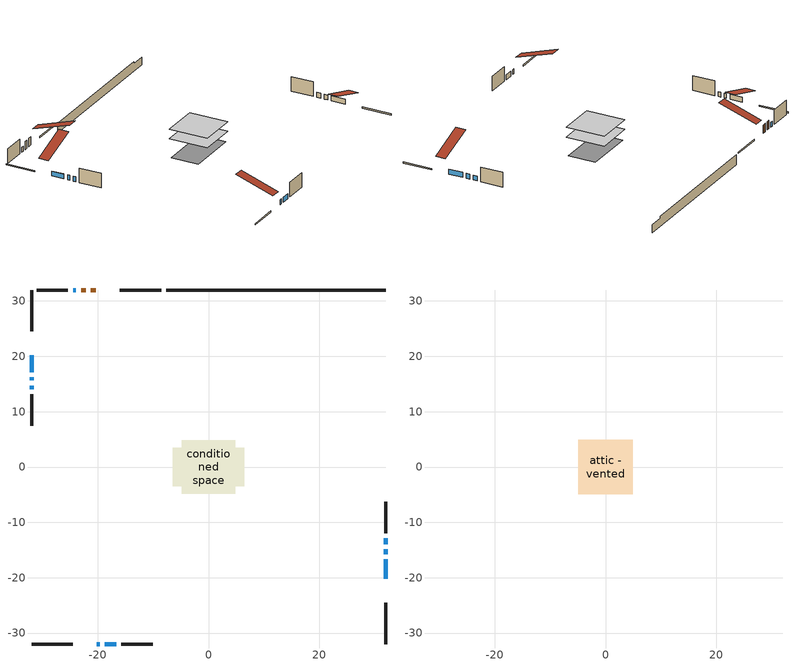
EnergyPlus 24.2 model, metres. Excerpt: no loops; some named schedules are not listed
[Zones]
conditioned space
 floor adiabatic (AdiabaticFloorConstruction): -4.84,-4.84 -4.84,4.84 4.84,4.84 4.84,-4.84 z1.83
 floor foundation (Slab1 construction): -6.45,-3.46 -6.45,3.46 6.45,3.46 6.45,-3.46 z-1.83
 wall outside (RimJoist1 construction): -8.57,31.98 -16,31.98 / -31.98,-31.98 -24.55,-31.98 / -31.98,31.98 -31.98,24.55 / 31.98,-31.98 31.98,-24.55 z0.61:0.91
 wall outside (AdiabaticWallConstruction 1): -20.37,31.98 -21.28,31.98 / -22.2,31.98 -23.02,31.98 z0.61:2.64
 wall outside (AdiabaticWallConstruction): -31.98,20.19 -31.98,17.11 / -31.98,16.18 -31.98,15.64 / -20.19,-31.98 -19.65,-31.98 / -23.94,31.98 -24.48,31.98 / -31.98,14.72 -31.98,14.06 / 31.98,-20.19 31.98,-16.69 / 31.98,-15.76 31.98,-14.85 / 31.98,-13.92 31.98,-12.89 / -18.72,-31.98 -16.67,-31.98 z0.61:1.83
 wall outside (Wall1 construction): -25.41,31.98 -31.05,31.98 / -15.74,-31.98 -10.1,-31.98 / -31.98,13.13 -31.98,7.49 / 31.98,-11.96 31.98,-6.32 z0.61:4.27
 wall foundation (FoundationWall1 construction): -7.65,31.98,-1.83 -7.65,31.98,0.61 28.02,31.98,0.61 28.02,31.98,0.12 31.98,31.98,0.12 31.98,31.98,-1.83
 window (WindowConstruction): -31.98,20.19 -31.98,17.11 z0.61:1.83
 window (WindowConstruction 6): -31.98,16.18 -31.98,15.64 z0.61:1.83
 window (WindowConstruction 7): -20.19,-31.98 -19.65,-31.98 z0.61:1.83
 window (WindowConstruction 8): -23.94,31.98 -24.48,31.98 z0.61:1.83
 window (WindowConstruction 1): -31.98,14.71 -31.98,14.06 z0.61:1.83
 window (WindowConstruction 2): 31.98,-20.19 31.98,-16.69 z0.61:1.83
 window (WindowConstruction 3): 31.98,-15.76 31.98,-14.85 z0.61:1.83
 window (WindowConstruction 4): 31.98,-13.92 31.98,-12.89 z0.61:1.83
 window (WindowConstruction 5): -18.72,-31.98 -16.67,-31.98 z0.61:1.83
 door (Door): -20.37,31.98 -21.28,31.98 z0.61:2.64
 door (Door 1): -22.21,31.98 -23.02,31.98 z0.61:2.64
 ceiling adiabatic (AdiabaticFloorConstruction): 4.84,-4.84 4.84,4.84 -4.84,4.84 -4.84,-4.84 z1.83
attic - vented
 floor to conditioned space (Floor1 construction Reversed): -4.88,-4.88 -4.88,4.88 4.88,4.88 4.88,-4.88 z4.27
 roof outside (Roof1 construction): -19.44,31.98,4.27 -19.44,22.47,7.44 -16.93,22.47,7.44 -16.93,31.98,4.27; -21.12,-31.98,4.27 -21.12,-22.47,7.44 -23.62,-22.47,7.44 -23.62,-31.98,4.27; -31.98,21.12,4.27 -22.47,21.12,7.44 -22.47,23.62,7.44 -31.98,23.62,4.27; 31.98,-21.12,4.27 22.47,-21.12,7.44 22.47,-23.62,7.44 31.98,-23.62,4.27
[Building]
Building 1: Terrain=Suburbs
[Site:Location]
Regina Intl AP_SK: Latitude {deg}=50.43; Longitude {deg}=-104.67; Time Zone {hr}=-6; Elevation {m}=578; Keep Site Location Information=Yes
[Site:GroundTemperature:Shallow]
-2.28208, -4.75844, -4.95676, -3.7816, 0.936024, 5.63167, 9.70254, 12.2813, 12.5004, 10.403, 6.43594, 1.88434
[Site:WaterMainsTemperature]
Calculation Method=Schedule; Temperature Schedule=mains temperature schedule
[Material] Roughness=Rough; Thermal Absorptance=0.9
Name | Thickness {m} | Conductivity {W/m-K} | Density {kg/m3} | Specific Heat {J/kg-K} | Solar Absorptance | Visible Absorptance
asphalt or fiberglass shingles | 0.00635 | 0.162714 | 1121.4 | 1465.45 | 0.84 | 0.84
ceiling loosefill ins | 0.338667 | 0.0480833 | 16.02 | 1046.75 | 0.7 | 0.7
ceiling stud and cavity | 0.1397 | 0.605613 | 65.682 | 1177.47 | 0.7 | 0.7
concrete 4.0 in. | 0.1016 | 1.803125 | 2242.8 | 837.4 | 0.7 | 0.7
concrete 8.0 in. | 0.2032 | 1.803125 | 2242.8 | 837.4 | 0.7 | 0.7
door material | 0.04445 | 0.20624 | 512.64 | 1214.23 | 0.7 | 0.7
door material 1 | 0.04445 | 0.0451087 | 512.64 | 1214.23 | 0.7 | 0.7
exterior vertical ins | 0.0155338 | 0.029427 | 32.04 | 1214.23 | 0.7 | 0.7
floor covering | 0.0127 | 0.0433444 | 54.468 | 1339.84 | 0.6 | 0.6
floor rigid ins; wall rigid ins 1 | 0.512978 | 0.029427 | 32.04 | 1214.23 | 0.7 | 0.7
floor stud and cavity | 0.1397 | 1.75129 | 37.0049 | 1207.88 | 0.7 | 0.7
furniture material conditioned space 1 | 0.1524 | 0.115458 | 640.8 | 1214.23 | 0.6 | 0.6
gypsum board | 0.0127 | 0.160291 | 801 | 837.4 | 0.6 | 0.6
gypsum board 1 | 0.0127 | 0.160291 | 801 | 837.4 | 0.7 | 0.7
osb sheathing 0.5 in. | 0.0127 | 0.115458 | 512.64 | 1214.23 | 0.7 | 0.7
osb sheathing 0.75 in. | 0.01905 | 0.115458 | 512.64 | 1214.23 | 0.7 | 0.7
osb sheathing 2.0 in. | 0.0508 | 0.115458 | 512.64 | 1214.23 | 0.7 | 0.7
rim joist rigid ins; wall rigid ins | 0.051816 | 0.029427 | 32.04 | 1214.23 | 0.7 | 0.7
rim joist stud and cavity | 0.0508 | 0.0423281 | 125.044 | 1163.47 | 0.6 | 0.6
wall stud and cavity | 0.1397 | 0.179501 | 139.0536 | 1170.24 | 0.7 | 0.7
wall stud and cavity 1 | 0.0889 | 0.380278 | 52.3479 | 1209.89 | 0.7 | 0.7
wall stud and cavity 2 | 0.0889 | 0.391764 | 83.0341 | 1211.67 | 0.7 | 0.7
wood siding | 0.0254 | 0.102417 | 544.68 | 1172.36 | 0 | 0
wood siding 1; wood siding 2; wood siding 3 | 0.0254 | 0.102417 | 544.68 | 1172.36 | 0.7 | 0.7
[WindowMaterial:SimpleGlazingSystem]
Name | U-Factor {W/m2-K} | Solar Heat Gain Coefficient
WindowMaterial | 2.92871 | 0.66
WindowMaterial 1 | 2.95767 | 0.63
WindowMaterial 2 | 1.85443 | 0.63
WindowMaterial 3 | 2.77484 | 0.65
WindowMaterial 4 | 2.77711 | 0.66
WindowMaterial 5 | 6.203215 | 0.49
[Construction]
AdiabaticFloorConstruction: floor stud and cavity, floor rigid ins, osb sheathing 0.75 in., floor covering
AdiabaticWallConstruction: wood siding 2, wall rigid ins 1, wall stud and cavity 1, gypsum board
AdiabaticWallConstruction 1: wood siding 3, wall rigid ins 1, wall stud and cavity 1, gypsum board
Door: door material
Door 1: door material 1
Floor1 construction Reversed: gypsum board, ceiling stud and cavity, ceiling loosefill ins
FoundationWall1 construction: concrete 8.0 in., gypsum board 1
furniture construction conditioned space 1: furniture material conditioned space 1
PartitionWallConstruction: gypsum board, wall stud and cavity 2, gypsum board
RimJoist1 construction: wood siding 1, rim joist rigid ins, osb sheathing 2.0 in., rim joist stud and cavity
Roof1 construction: asphalt or fiberglass shingles
Slab1 construction: concrete 4.0 in.
Wall1 construction: wood siding, wall rigid ins, osb sheathing 0.5 in., wall stud and cavity, gypsum board
WindowConstruction: WindowMaterial
WindowConstruction 1: WindowMaterial 1
WindowConstruction 2: WindowMaterial 2
WindowConstruction 3: WindowMaterial 3
WindowConstruction 4; WindowConstruction 5: WindowMaterial 4
WindowConstruction 6; WindowConstruction 7; WindowConstruction 8: WindowMaterial 5
[Zone] Multiplier=1; Part of Total Floor Area=Yes
Name | Volume {m3}
attic - vented | 49.0484
conditioned space | 456.8
[Space]
Name | Zone | Volume {m3}
attic - vented 1 | attic - vented | 49.0484
conditioned space 1 | conditioned space | 456.8
[ZoneInfiltration:EffectiveLeakageArea]
infil attic - vented 1: Zone or Space=attic - vented 1; Schedule=Always On Discrete; Effective Air Leakage Area {cm2}=3010.11; Stack Coefficient=0.000220422; Wind Coefficient=1.00311e-05
[ZoneMixing]
whole house fan mix: Zone or Space=attic - vented; Schedule=Always On Continuous; Design Flow Rate Calculation Method=Flow/Zone; Design Flow Rate {m3/s}=0; Source Zone or Space=conditioned space
[SurfaceProperty:ExposedFoundationPerimeter]
Slab1: Exposed Perimeter Calculation Method=TotalExposedPerimeter; Total Exposed Perimeter {m}=39.624
[InternalMass] Zone or ZoneList=conditioned space; Space or SpaceList=conditioned space 1
Name | Construction | Surface Area {m2}
furniture mass conditioned space 1 | furniture construction conditioned space 1 | 73.0801
partition wall mass | PartitionWallConstruction | 182.7
[Lights]
interior lighting: Zone or ZoneList or Space or SpaceList=conditioned space 1; Schedule=interior lighting schedule; Design Level Calculation Method=LightingLevel; Lighting Level {W}=343.2; Return Air Fraction=0; Fraction Radiant=0.6; Fraction Visible=0.2; Fraction Replaceable=1
[People]
occupants: Zone or ZoneList or Space or SpaceList=conditioned space 1; Number of People Schedule=occupants schedule; Number of People Calculation Method=People; Number of People=3; Fraction Radiant=0.314171; Sensible Heat Fraction=0.56303; Activity Level Schedule=occupants activity schedule; Carbon Dioxide Generation Rate {m3/s-W}=0; Enable ASHRAE 55 Comfort Warnings=No; Mean Radiant Temperature Calculation Type=EnclosureAveraged
[ElectricEquipment] Zone or ZoneList or Space or SpaceList=conditioned space 1; Design Level Calculation Method=EquipmentLevel
Name | Schedule | Design Level {W} | Fraction Latent | Fraction Radiant | Fraction Lost
clothes dryer | clothes dryer schedule | 140.772 | 0.015 | 0.081 | 0.85
clothes washer | clothes washer schedule | 32.1985 | 0.03 | 0.162 | 0.7
cooking range | cooking range schedule | 215.147 | 0.08 | 0.432 | 0.2
dishwasher | dishwasher schedule | 66.8632 | 0.3 | 0.18 | 0.4
fridge | fridge schedule | 72.9452 | 0 | 0.6 | 0
mech vent house fan | mech vent house fan schedule | 0 | 0 | 0 | 1
mech vent house fan cfis | mech vent house fan cfis schedule | 0 | 0 | 0 | 0
misc plug loads | misc plug loads schedule | 494.7 | 0.045 | 0.513 | 0.1
whole house fan | Always On Discrete | 0 | 0 | 0 | 1
[OtherEquipment] Zone or ZoneList or Space or SpaceList=conditioned space 1; Design Level Calculation Method=EquipmentLevel
Name | Fuel Type | Schedule | Design Level {W} | Fraction Latent | Fraction Radiant | Fraction Lost
clothes dryer 1 | Electricity | clothes dryer schedule | 0 | 0.015 | 0.081 | 0.85
cooking range 1 | Electricity | cooking range schedule | 0 | 0.08 | 0.432 | 0.2
general water use latent | None | general water use schedule | 62.594 | 1 | 0 | 0
general water use sensible | None | general water use schedule | -61.6891 | 0 | 0.6 | 0
mech vent house fan latent load | None | Always On Discrete | 0 | 1 | 0 | 0
mech vent house fan sensible load | None | Always On Discrete | 0 | 0 | 0 | 0
water heater energy adjustment1 | NaturalGas | Always On Discrete | 0.01 | 0 | 0 | 1
[ZoneInfiltration:DesignFlowRate] Zone or ZoneList or Space or SpaceList=conditioned space 1; Schedule=Always On Discrete; Design Flow Rate Calculation Method=Flow/Zone; Design Flow Rate {m3/s}=0
infil flow; natural vent flow; whole house fan flow
[AvailabilityManager:Scheduled]
furnace airloop Availability Manager: Schedule=Always On Discrete
[Foundation:Kiva]
Foundation Kiva 1: Initial Indoor Air Temperature {C}=21; Wall Height Above Grade {m}=0.609996; Wall Depth Below Slab {m}=0.2032; Custom Block Material Name 1=exterior vertical ins; Custom Block Depth 1 {m}=2.43998; Custom Block X Position 1 {m}=0.2159; Custom Block Z Position 1 {m}=0
[Foundation:Kiva:Settings]
Soil Conductivity {W/m-K}=0.849921; Soil Density {kg/m3}=1842.3; Soil Specific Heat {J/kg-K}=418.7; Ground Solar Absorptivity=0.9; Ground Thermal Absorptivity=0.9; Ground Surface Roughness {m}=0.03; Far-Field Width {m}=40; Deep-Ground Boundary Condition=ZeroFlux; Deep-Ground Depth {m}=40; Minimum Cell Dimension {m}=0.2; Maximum Cell Growth Coefficient=3; Simulation Timestep=Timestep
[Exterior:Lights]
exterior lighting: Schedule=exterior lighting schedule; Design Level {W}=75.6
[EnergyManagementSystem:GlobalVariable]
furnace_airloop_Fan_RTF
infil_program_Qfan
infil_program_Qinf
natural_vent_program_Qnv
natural_vent_program_Qwhf
[EnergyManagementSystem:Sensor]
Name | Output:Variable or Output:Meter Index Key | Output:Variable or Output:Meter
airflow_gain | infil flow | Infiltration Sensible Heat Gain Energy
airflow_gain_1 | natural vent flow | Infiltration Sensible Heat Gain Energy
airflow_gain_2 | whole house fan flow | Infiltration Sensible Heat Gain Energy
airflow_loss | infil flow | Infiltration Sensible Heat Loss Energy
airflow_loss_1 | natural vent flow | Infiltration Sensible Heat Loss Energy
airflow_loss_2 | whole house fan flow | Infiltration Sensible Heat Loss Energy
clg_load_cond |  | Cooling:EnergyTransfer:Zone:CONDITIONED SPACE
clg_sp_s; clg_sp_s_1 | cooling setpoint | Schedule Value
clothes_dryer_exhaust_0_sch_s | clothes dryer exhaust 0 schedule | Schedule Value
cool_season | cooling season schedule | Schedule Value
htg_load_cond |  | Heating:EnergyTransfer:Zone:CONDITIONED SPACE
htg_sp_s; htg_sp_s_1 | heating setpoint | Schedule Value
ig_ee_conv | clothes dryer | Electric Equipment Convective Heating Energy
ig_ee_conv_2 | cooking range | Electric Equipment Convective Heating Energy
ig_ee_conv_4 | fridge | Electric Equipment Convective Heating Energy
ig_ee_conv_5 | misc plug loads | Electric Equipment Convective Heating Energy
ig_ee_conv_6 | whole house fan | Electric Equipment Convective Heating Energy
ig_ee_rad | clothes dryer | Electric Equipment Radiant Heating Energy
ig_ee_rad_2 | cooking range | Electric Equipment Radiant Heating Energy
ig_ee_rad_4 | fridge | Electric Equipment Radiant Heating Energy
ig_ee_rad_5 | misc plug loads | Electric Equipment Radiant Heating Energy
ig_ee_rad_6 | whole house fan | Electric Equipment Radiant Heating Energy
ig_lgt_conv | interior lighting | Lights Convective Heating Energy
ig_lgt_rad | interior lighting | Lights Radiant Heating Energy
ig_lgt_vis | interior lighting | Lights Visible Radiation Heating Energy
ig_oe_conv | clothes dryer 1 | Other Equipment Convective Heating Energy
ig_oe_conv_1 | cooking range 1 | Other Equipment Convective Heating Energy
ig_oe_conv_2 | general water use latent | Other Equipment Convective Heating Energy
ig_oe_conv_3 | general water use sensible | Other Equipment Convective Heating Energy
ig_oe_conv_4 | water heater energy adjustment1 | Other Equipment Convective Heating Energy
ig_oe_rad | clothes dryer 1 | Other Equipment Radiant Heating Energy
ig_oe_rad_1 | cooking range 1 | Other Equipment Radiant Heating Energy
ig_oe_rad_2 | general water use latent | Other Equipment Radiant Heating Energy
ig_oe_rad_3 | general water use sensible | Other Equipment Radiant Heating Energy
ig_oe_rad_4 | water heater energy adjustment1 | Other Equipment Radiant Heating Energy
ig_ppl_conv | occupants | People Convective Heating Energy
ig_ppl_rad | occupants | People Radiant Heating Energy
im_conv | furniture mass conditioned space 1 | Surface Inside Face Convection Heat Gain Energy
im_conv_1 | partition wall mass | Surface Inside Face Convection Heat Gain Energy
im_ig | furniture mass conditioned space 1 | Surface Inside Face Internal Gains Radiation Heat Gain Energy
im_ig_1 | partition wall mass | Surface Inside Face Internal Gains Radiation Heat Gain Energy
im_lgt | furniture mass conditioned space 1 | Surface Inside Face Lights Radiation Heat Gain Energy
im_lgt_1 | partition wall mass | Surface Inside Face Lights Radiation Heat Gain Energy
im_sol | furniture mass conditioned space 1 | Surface Inside Face Solar Radiation Heat Gain Energy
im_sol_1 | partition wall mass | Surface Inside Face Solar Radiation Heat Gain Energy
im_surf | furniture mass conditioned space 1 | Surface Inside Face Net Surface Thermal Radiation Heat Gain Energy
im_surf_1 | partition wall mass | Surface Inside Face Net Surface Thermal Radiation Heat Gain Energy
mv_conv | mech vent house fan | Electric Equipment Convective Heating Energy
mv_conv_1 | mech vent house fan cfis | Electric Equipment Convective Heating Energy
mv_conv_2 | mech vent house fan latent load | Other Equipment Convective Heating Energy
mv_conv_3 | mech vent house fan sensible load | Other Equipment Convective Heating Energy
mv_rad | mech vent house fan | Electric Equipment Radiant Heating Energy
mv_rad_1 | mech vent house fan cfis | Electric Equipment Radiant Heating Energy
mv_rad_2 | mech vent house fan latent load | Other Equipment Radiant Heating Energy
mv_rad_3 | mech vent house fan sensible load | Other Equipment Radiant Heating Energy
natural_vent_s | natural vent schedule | Schedule Value
out_pb_s |  | Site Outdoor Air Barometric Pressure
out_wt_s |  | Site Outdoor Air Humidity Ratio
site_vw_s |  | Site Wind Speed
ss_back_out | Window1 | Surface Window Shortwave from Zone Back Out Window Heat Transfer Rate
ss_back_out_1 | Window10 | Surface Window Shortwave from Zone Back Out Window Heat Transfer Rate
ss_back_out_2 | Window12 | Surface Window Shortwave from Zone Back Out Window Heat Transfer Rate
ss_back_out_3 | Window14 | Surface Window Shortwave from Zone Back Out Window Heat Transfer Rate
ss_back_out_4 | Window4 | Surface Window Shortwave from Zone Back Out Window Heat Transfer Rate
ss_back_out_5 | Window5 | Surface Window Shortwave from Zone Back Out Window Heat Transfer Rate
ss_back_out_6 | Window6 | Surface Window Shortwave from Zone Back Out Window Heat Transfer Rate
ss_back_out_7 | Window7 | Surface Window Shortwave from Zone Back Out Window Heat Transfer Rate
ss_back_out_8 | Window8 | Surface Window Shortwave from Zone Back Out Window Heat Transfer Rate
ss_conv | Door1 | Surface Inside Face Convection Heat Gain Energy
ss_conv_1 | Door2 | Surface Inside Face Convection Heat Gain Energy
ss_conv_10 | Window8 | Surface Inside Face Convection Heat Gain Energy
ss_conv_2 | Window1 | Surface Inside Face Convection Heat Gain Energy
ss_conv_3 | Window10 | Surface Inside Face Convection Heat Gain Energy
ss_conv_4 | Window12 | Surface Inside Face Convection Heat Gain Energy
ss_conv_5 | Window14 | Surface Inside Face Convection Heat Gain Energy
ss_conv_6 | Window4 | Surface Inside Face Convection Heat Gain Energy
ss_conv_7 | Window5 | Surface Inside Face Convection Heat Gain Energy
ss_conv_8 | Window6 | Surface Inside Face Convection Heat Gain Energy
ss_conv_9 | Window7 | Surface Inside Face Convection Heat Gain Energy
ss_ig | Door1 | Surface Inside Face Internal Gains Radiation Heat Gain Energy
ss_ig_1 | Door2 | Surface Inside Face Internal Gains Radiation Heat Gain Energy
ss_ig_10 | Window8 | Surface Inside Face Internal Gains Radiation Heat Gain Energy
ss_ig_2 | Window1 | Surface Inside Face Internal Gains Radiation Heat Gain Energy
ss_ig_3 | Window10 | Surface Inside Face Internal Gains Radiation Heat Gain Energy
ss_ig_4 | Window12 | Surface Inside Face Internal Gains Radiation Heat Gain Energy
ss_ig_5 | Window14 | Surface Inside Face Internal Gains Radiation Heat Gain Energy
ss_ig_6 | Window4 | Surface Inside Face Internal Gains Radiation Heat Gain Energy
ss_ig_7 | Window5 | Surface Inside Face Internal Gains Radiation Heat Gain Energy
ss_ig_8 | Window6 | Surface Inside Face Internal Gains Radiation Heat Gain Energy
ss_ig_9 | Window7 | Surface Inside Face Internal Gains Radiation Heat Gain Energy
ss_lgt | Door1 | Surface Inside Face Lights Radiation Heat Gain Energy
ss_lgt_1 | Door2 | Surface Inside Face Lights Radiation Heat Gain Energy
ss_sol | Door1 | Surface Inside Face Solar Radiation Heat Gain Energy
ss_sol_1 | Door2 | Surface Inside Face Solar Radiation Heat Gain Energy
ss_surf | Door1 | Surface Inside Face Net Surface Thermal Radiation Heat Gain Energy
ss_surf_1 | Door2 | Surface Inside Face Net Surface Thermal Radiation Heat Gain Energy
ss_surf_10 | Window8 | Surface Inside Face Net Surface Thermal Radiation Heat Gain Energy
ss_surf_2 | Window1 | Surface Inside Face Net Surface Thermal Radiation Heat Gain Energy
ss_surf_3 | Window10 | Surface Inside Face Net Surface Thermal Radiation Heat Gain Energy
ss_surf_4 | Window12 | Surface Inside Face Net Surface Thermal Radiation Heat Gain Energy
ss_surf_5 | Window14 | Surface Inside Face Net Surface Thermal Radiation Heat Gain Energy
ss_surf_6 | Window4 | Surface Inside Face Net Surface Thermal Radiation Heat Gain Energy
ss_surf_7 | Window5 | Surface Inside Face Net Surface Thermal Radiation Heat Gain Energy
ss_surf_8 | Window6 | Surface Inside Face Net Surface Thermal Radiation Heat Gain Energy
ss_surf_9 | Window7 | Surface Inside Face Net Surface Thermal Radiation Heat Gain Energy
ss_trans_in | Window1 | Surface Window Transmitted Solar Radiation Rate
ss_trans_in_1 | Window10 | Surface Window Transmitted Solar Radiation Rate
ss_trans_in_2 | Window12 | Surface Window Transmitted Solar Radiation Rate
ss_trans_in_3 | Window14 | Surface Window Transmitted Solar Radiation Rate
ss_trans_in_4 | Window4 | Surface Window Transmitted Solar Radiation Rate
ss_trans_in_5 | Window5 | Surface Window Transmitted Solar Radiation Rate
ss_trans_in_6 | Window6 | Surface Window Transmitted Solar Radiation Rate
ss_trans_in_7 | Window7 | Surface Window Transmitted Solar Radiation Rate
ss_trans_in_8 | Window8 | Surface Window Transmitted Solar Radiation Rate
ss_trans_out | Window1 | Surface Inside Face Initial Transmitted Diffuse Transmitted Out Window Solar Radiation Rate
ss_trans_out_1 | Window10 | Surface Inside Face Initial Transmitted Diffuse Transmitted Out Window Solar Radiation Rate
ss_trans_out_2 | Window12 | Surface Inside Face Initial Transmitted Diffuse Transmitted Out Window Solar Radiation Rate
ss_trans_out_3 | Window14 | Surface Inside Face Initial Transmitted Diffuse Transmitted Out Window Solar Radiation Rate
ss_trans_out_4 | Window4 | Surface Inside Face Initial Transmitted Diffuse Transmitted Out Window Solar Radiation Rate
ss_trans_out_5 | Window5 | Surface Inside Face Initial Transmitted Diffuse Transmitted Out Window Solar Radiation Rate
ss_trans_out_6 | Window6 | Surface Inside Face Initial Transmitted Diffuse Transmitted Out Window Solar Radiation Rate
ss_trans_out_7 | Window7 | Surface Inside Face Initial Transmitted Diffuse Transmitted Out Window Solar Radiation Rate
ss_trans_out_8 | Window8 | Surface Inside Face Initial Transmitted Diffuse Transmitted Out Window Solar Radiation Rate
s_conv | Floor1 | Surface Inside Face Convection Heat Gain Energy
s_conv_1 | FoundationWall1 | Surface Inside Face Convection Heat Gain Energy
s_conv_10 | Wall1:180 | Surface Inside Face Convection Heat Gain Energy
s_conv_11 | Wall1:270 | Surface Inside Face Convection Heat Gain Energy
s_conv_12 | Wall1:90 | Surface Inside Face Convection Heat Gain Energy
s_conv_2 | inferred conditioned ceiling | Surface Inside Face Convection Heat Gain Energy
s_conv_3 | inferred conditioned floor | Surface Inside Face Convection Heat Gain Energy
s_conv_4 | RimJoist1:0 | Surface Inside Face Convection Heat Gain Energy
s_conv_5 | RimJoist1:180 | Surface Inside Face Convection Heat Gain Energy
s_conv_6 | RimJoist1:270 | Surface Inside Face Convection Heat Gain Energy
s_conv_7 | RimJoist1:90 | Surface Inside Face Convection Heat Gain Energy
s_conv_8 | Slab1 | Surface Inside Face Convection Heat Gain Energy
s_conv_9 | Wall1:0 | Surface Inside Face Convection Heat Gain Energy
s_ig | Floor1 | Surface Inside Face Internal Gains Radiation Heat Gain Energy
s_ig_1 | FoundationWall1 | Surface Inside Face Internal Gains Radiation Heat Gain Energy
s_ig_10 | Wall1:180 | Surface Inside Face Internal Gains Radiation Heat Gain Energy
s_ig_11 | Wall1:270 | Surface Inside Face Internal Gains Radiation Heat Gain Energy
s_ig_12 | Wall1:90 | Surface Inside Face Internal Gains Radiation Heat Gain Energy
s_ig_2 | inferred conditioned ceiling | Surface Inside Face Internal Gains Radiation Heat Gain Energy
s_ig_3 | inferred conditioned floor | Surface Inside Face Internal Gains Radiation Heat Gain Energy
s_ig_4 | RimJoist1:0 | Surface Inside Face Internal Gains Radiation Heat Gain Energy
s_ig_5 | RimJoist1:180 | Surface Inside Face Internal Gains Radiation Heat Gain Energy
s_ig_6 | RimJoist1:270 | Surface Inside Face Internal Gains Radiation Heat Gain Energy
s_ig_7 | RimJoist1:90 | Surface Inside Face Internal Gains Radiation Heat Gain Energy
s_ig_8 | Slab1 | Surface Inside Face Internal Gains Radiation Heat Gain Energy
s_ig_9 | Wall1:0 | Surface Inside Face Internal Gains Radiation Heat Gain Energy
s_lgt | Floor1 | Surface Inside Face Lights Radiation Heat Gain Energy
s_lgt_1 | FoundationWall1 | Surface Inside Face Lights Radiation Heat Gain Energy
s_lgt_10 | Wall1:180 | Surface Inside Face Lights Radiation Heat Gain Energy
s_lgt_11 | Wall1:270 | Surface Inside Face Lights Radiation Heat Gain Energy
s_lgt_12 | Wall1:90 | Surface Inside Face Lights Radiation Heat Gain Energy
s_lgt_2 | inferred conditioned ceiling | Surface Inside Face Lights Radiation Heat Gain Energy
s_lgt_3 | inferred conditioned floor | Surface Inside Face Lights Radiation Heat Gain Energy
s_lgt_4 | RimJoist1:0 | Surface Inside Face Lights Radiation Heat Gain Energy
s_lgt_5 | RimJoist1:180 | Surface Inside Face Lights Radiation Heat Gain Energy
s_lgt_6 | RimJoist1:270 | Surface Inside Face Lights Radiation Heat Gain Energy
s_lgt_7 | RimJoist1:90 | Surface Inside Face Lights Radiation Heat Gain Energy
s_lgt_8 | Slab1 | Surface Inside Face Lights Radiation Heat Gain Energy
s_lgt_9 | Wall1:0 | Surface Inside Face Lights Radiation Heat Gain Energy
s_sol | Floor1 | Surface Inside Face Solar Radiation Heat Gain Energy
s_sol_1 | FoundationWall1 | Surface Inside Face Solar Radiation Heat Gain Energy
s_sol_10 | Wall1:180 | Surface Inside Face Solar Radiation Heat Gain Energy
s_sol_11 | Wall1:270 | Surface Inside Face Solar Radiation Heat Gain Energy
s_sol_12 | Wall1:90 | Surface Inside Face Solar Radiation Heat Gain Energy
s_sol_2 | inferred conditioned ceiling | Surface Inside Face Solar Radiation Heat Gain Energy
s_sol_3 | inferred conditioned floor | Surface Inside Face Solar Radiation Heat Gain Energy
s_sol_4 | RimJoist1:0 | Surface Inside Face Solar Radiation Heat Gain Energy
s_sol_5 | RimJoist1:180 | Surface Inside Face Solar Radiation Heat Gain Energy
s_sol_6 | RimJoist1:270 | Surface Inside Face Solar Radiation Heat Gain Energy
s_sol_7 | RimJoist1:90 | Surface Inside Face Solar Radiation Heat Gain Energy
s_sol_8 | Slab1 | Surface Inside Face Solar Radiation Heat Gain Energy
s_sol_9 | Wall1:0 | Surface Inside Face Solar Radiation Heat Gain Energy
s_surf | Floor1 | Surface Inside Face Net Surface Thermal Radiation Heat Gain Energy
s_surf_1 | FoundationWall1 | Surface Inside Face Net Surface Thermal Radiation Heat Gain Energy
s_surf_10 | Wall1:180 | Surface Inside Face Net Surface Thermal Radiation Heat Gain Energy
s_surf_11 | Wall1:270 | Surface Inside Face Net Surface Thermal Radiation Heat Gain Energy
s_surf_12 | Wall1:90 | Surface Inside Face Net Surface Thermal Radiation Heat Gain Energy
